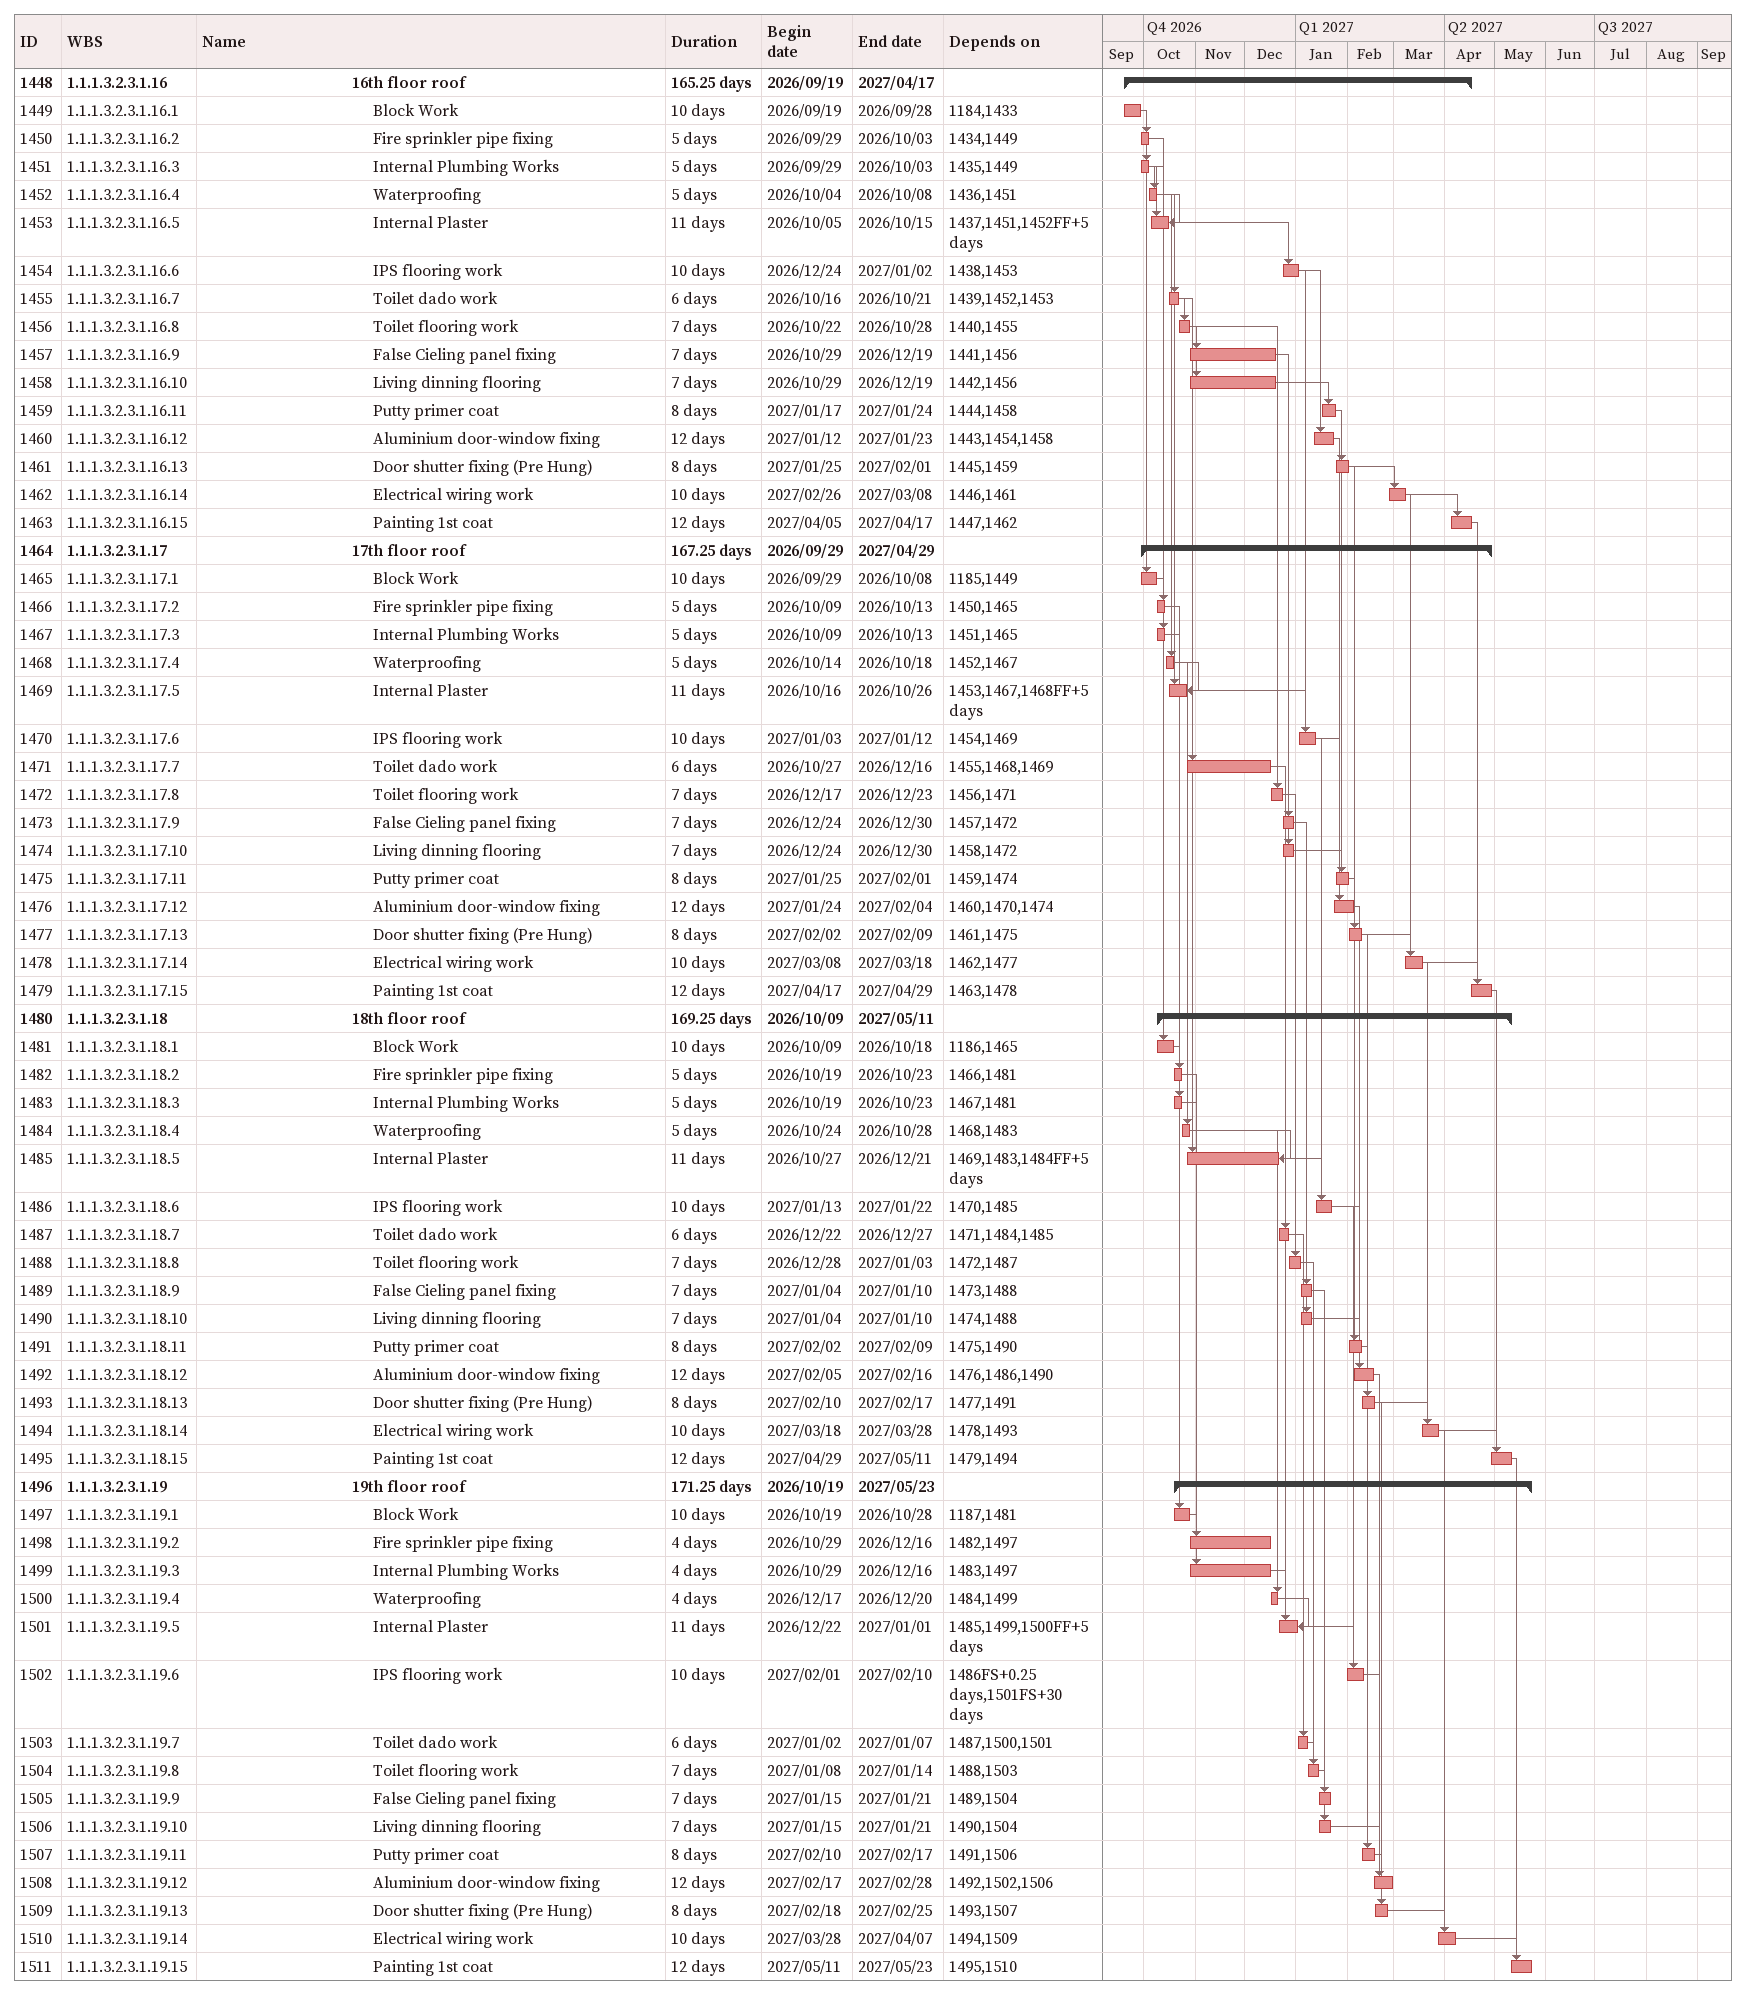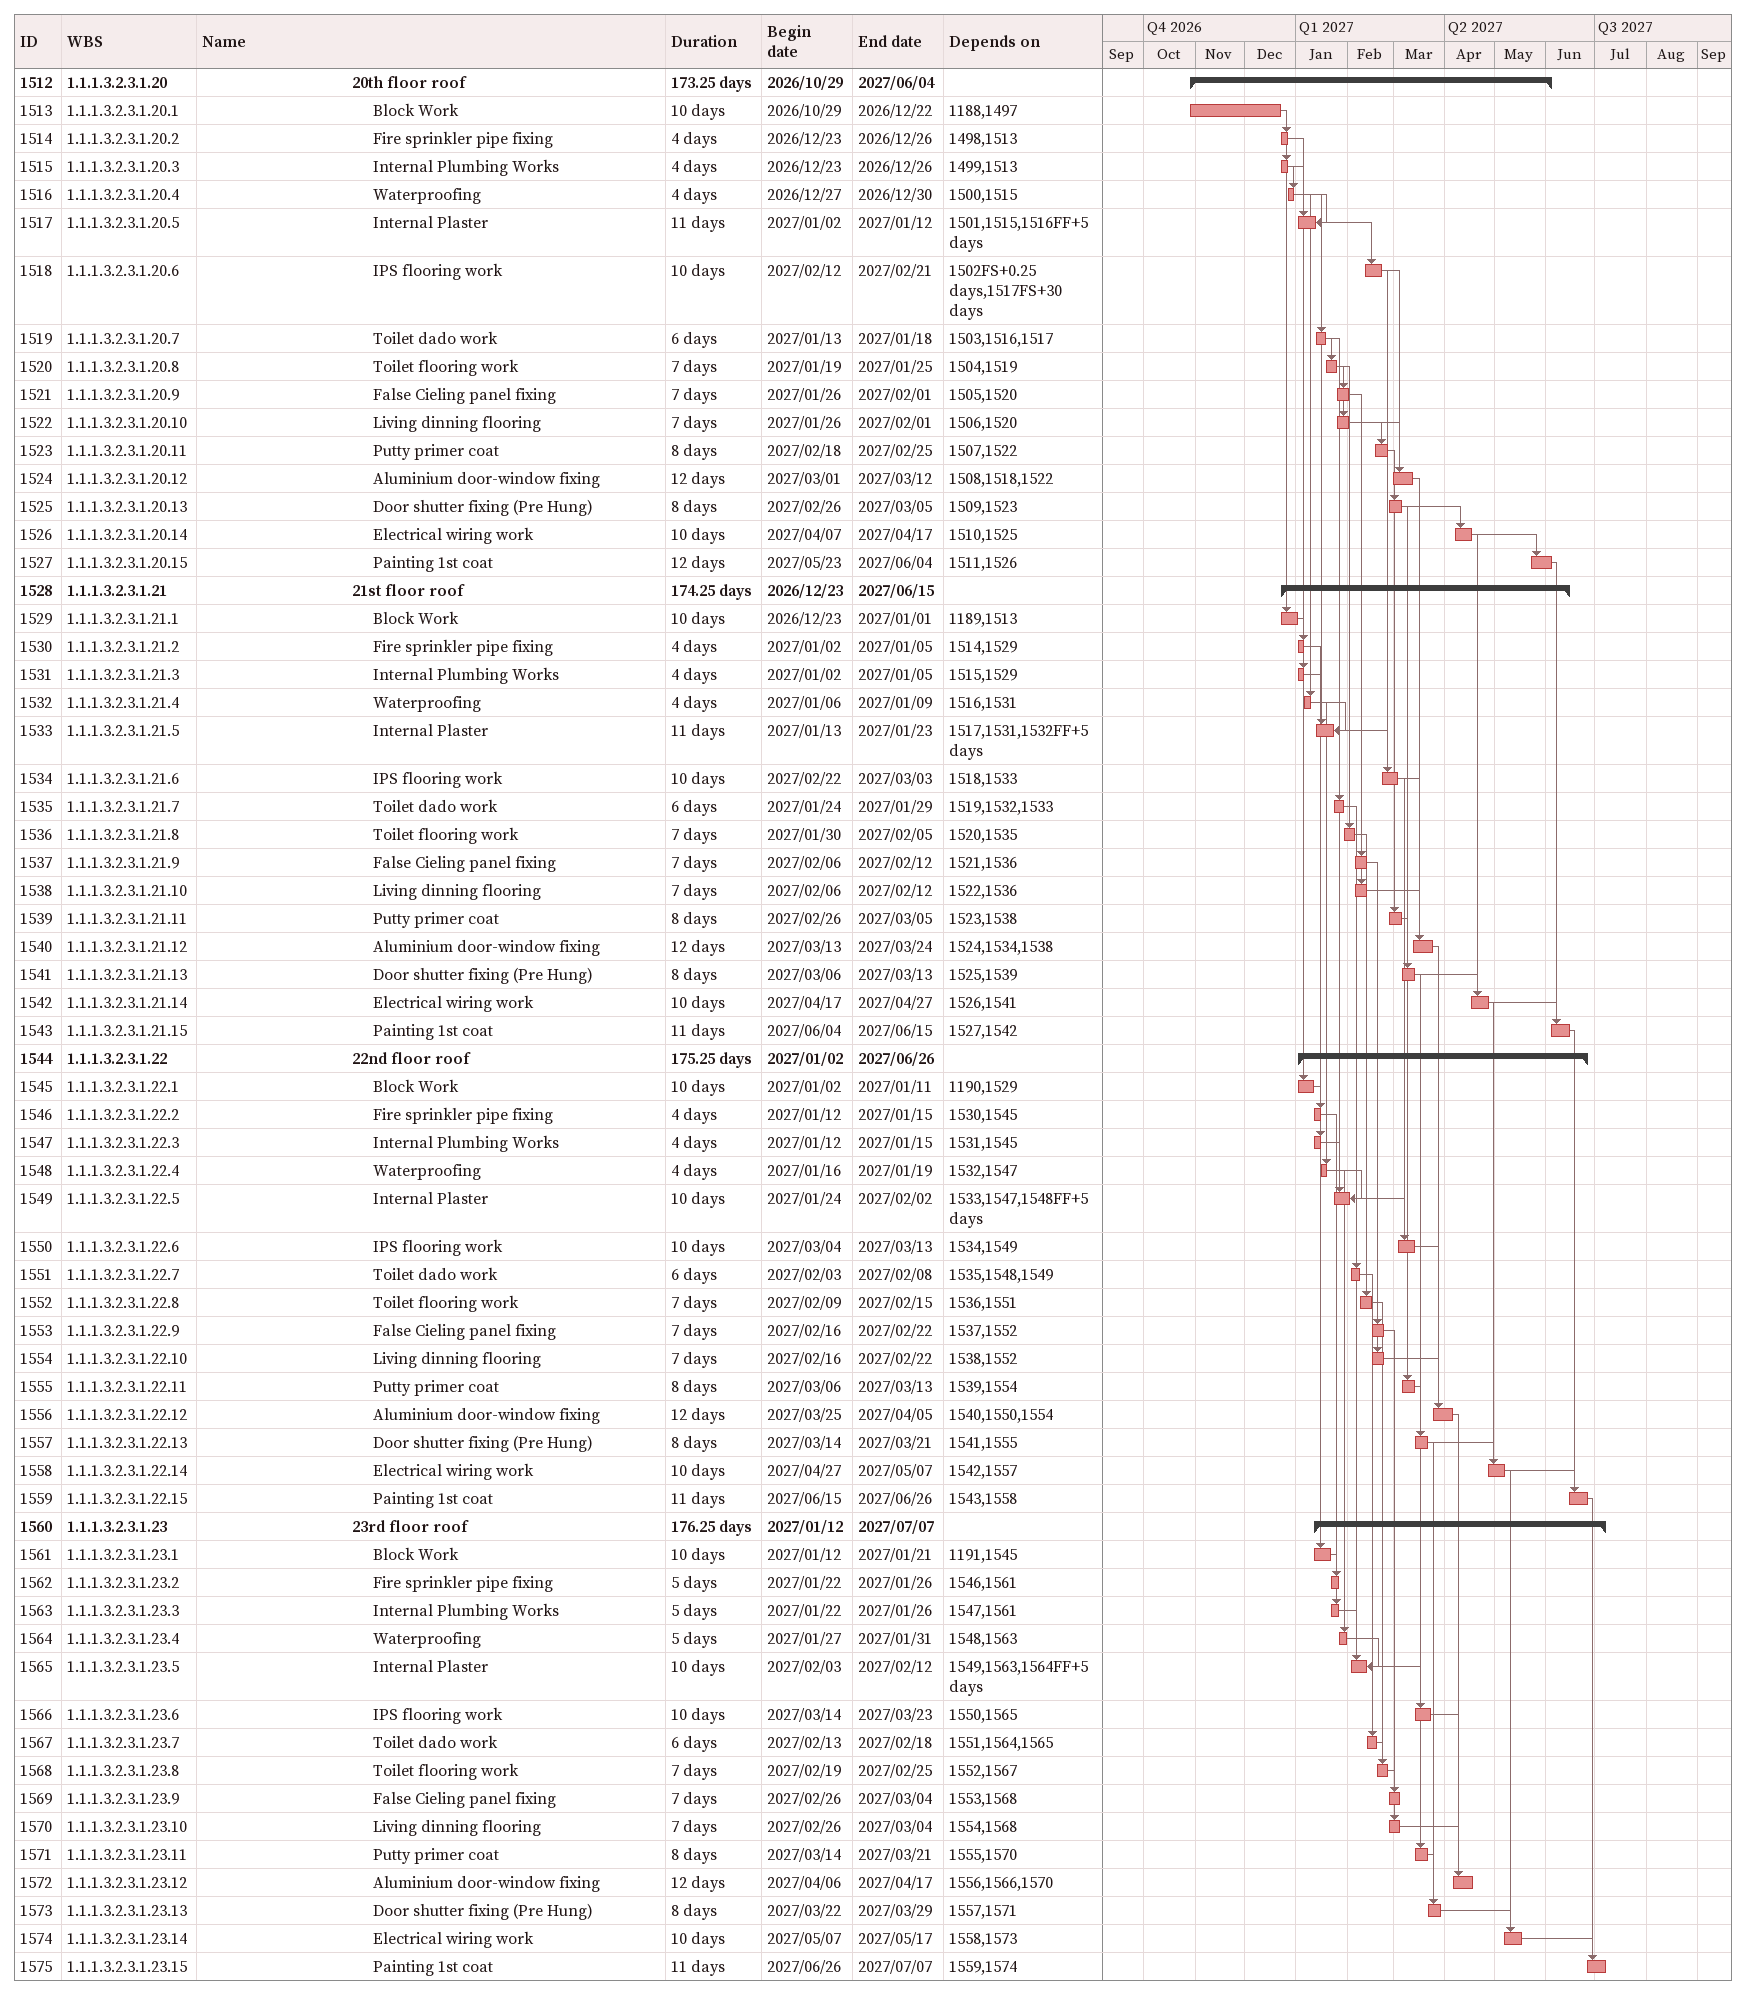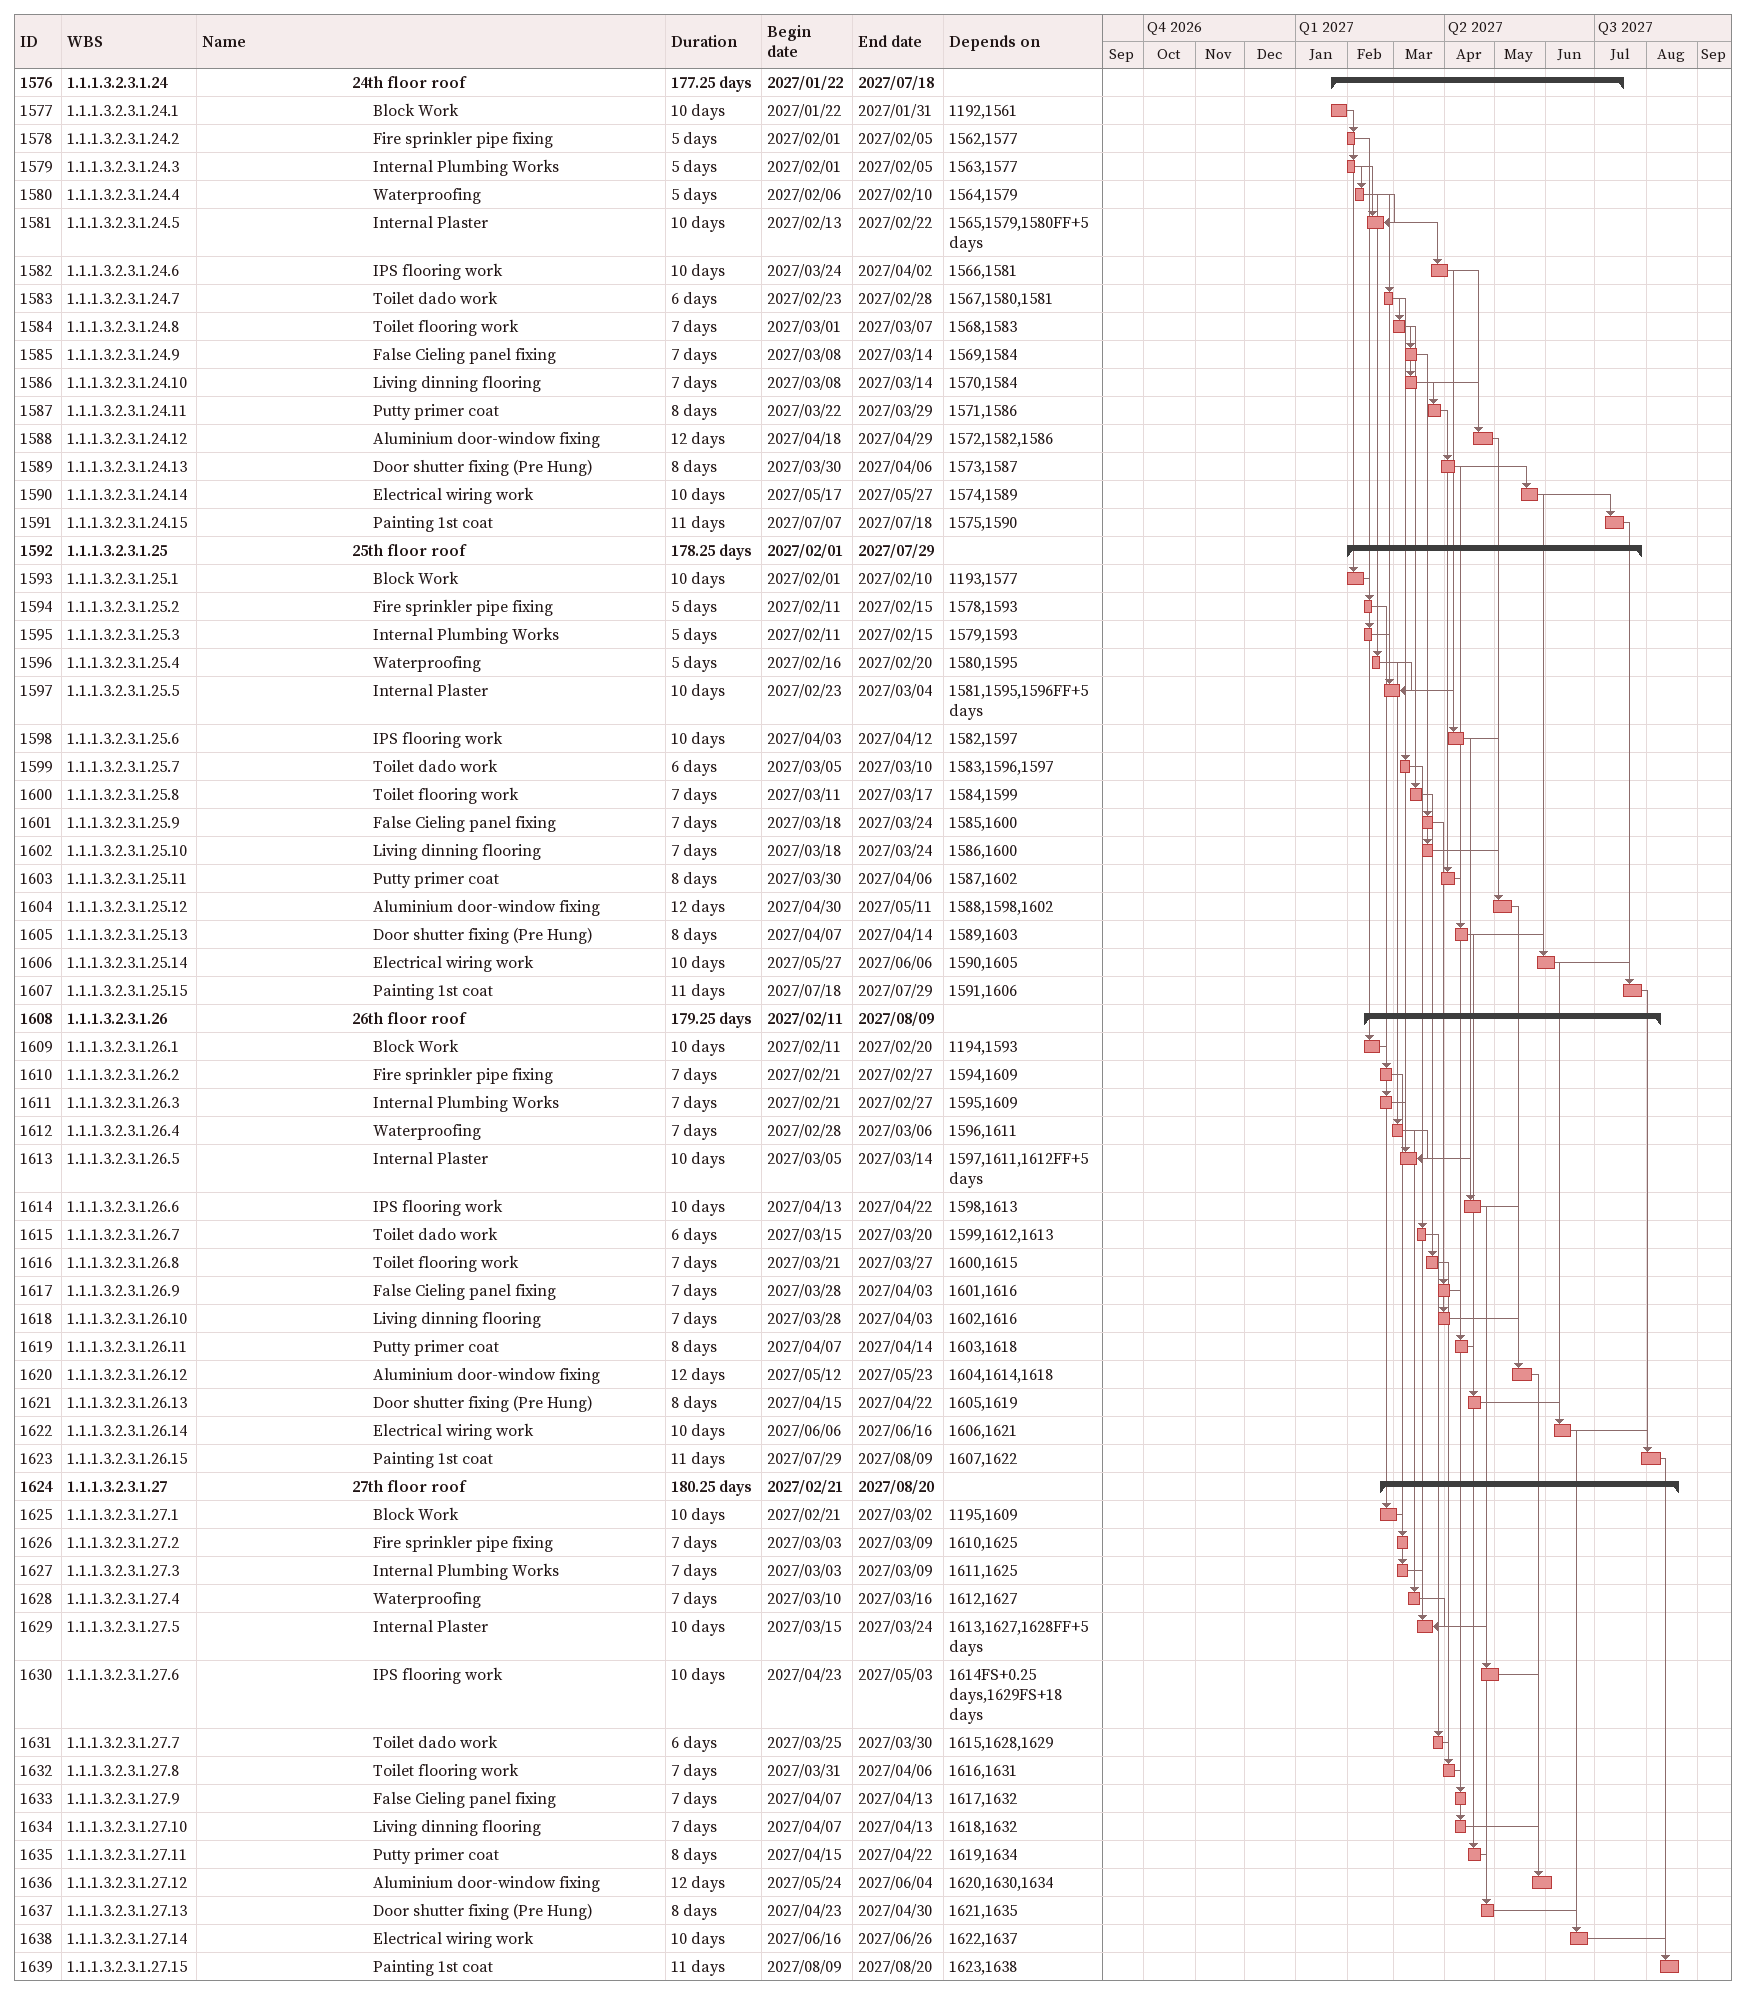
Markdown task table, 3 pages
| ID | WBS | Task | Duration | Start | Finish | Predecessors |
|---|---|---|---|---|---|---|
| 1448 | 1.1.1.3.2.3.1.16 | **16th floor roof** | 165.25d | 2026-09-19 | 2027-04-17 |  |
| 1449 | 1.1.1.3.2.3.1.16.1 | Block Work | 10d | 2026-09-19 | 2026-09-28 | 1184, 1433 |
| 1450 | 1.1.1.3.2.3.1.16.2 | Fire sprinkler pipe fixing | 5d | 2026-09-29 | 2026-10-03 | 1434, 1449 |
| 1451 | 1.1.1.3.2.3.1.16.3 | Internal Plumbing Works | 5d | 2026-09-29 | 2026-10-03 | 1435, 1449 |
| 1452 | 1.1.1.3.2.3.1.16.4 | Waterproofing | 5d | 2026-10-04 | 2026-10-08 | 1436, 1451 |
| 1453 | 1.1.1.3.2.3.1.16.5 | Internal Plaster | 11d | 2026-10-05 | 2026-10-15 | 1437, 1451, 1452FF+5d |
| 1454 | 1.1.1.3.2.3.1.16.6 | IPS flooring work | 10d | 2026-12-24 | 2027-01-02 | 1438, 1453 |
| 1455 | 1.1.1.3.2.3.1.16.7 | Toilet dado work | 6d | 2026-10-16 | 2026-10-21 | 1439, 1452, 1453 |
| 1456 | 1.1.1.3.2.3.1.16.8 | Toilet flooring work | 7d | 2026-10-22 | 2026-10-28 | 1440, 1455 |
| 1457 | 1.1.1.3.2.3.1.16.9 | False Cieling panel fixing | 7d | 2026-10-29 | 2026-12-19 | 1441, 1456 |
| 1458 | 1.1.1.3.2.3.1.16.10 | Living dinning flooring | 7d | 2026-10-29 | 2026-12-19 | 1442, 1456 |
| 1459 | 1.1.1.3.2.3.1.16.11 | Putty primer coat | 8d | 2027-01-17 | 2027-01-24 | 1444, 1458 |
| 1460 | 1.1.1.3.2.3.1.16.12 | Aluminium door-window fixing | 12d | 2027-01-12 | 2027-01-23 | 1443, 1454, 1458 |
| 1461 | 1.1.1.3.2.3.1.16.13 | Door shutter fixing (Pre Hung) | 8d | 2027-01-25 | 2027-02-01 | 1445, 1459 |
| 1462 | 1.1.1.3.2.3.1.16.14 | Electrical wiring work | 10d | 2027-02-26 | 2027-03-08 | 1446, 1461 |
| 1463 | 1.1.1.3.2.3.1.16.15 | Painting 1st coat | 12d | 2027-04-05 | 2027-04-17 | 1447, 1462 |
| 1464 | 1.1.1.3.2.3.1.17 | **17th floor roof** | 167.25d | 2026-09-29 | 2027-04-29 |  |
| 1465 | 1.1.1.3.2.3.1.17.1 | Block Work | 10d | 2026-09-29 | 2026-10-08 | 1185, 1449 |
| 1466 | 1.1.1.3.2.3.1.17.2 | Fire sprinkler pipe fixing | 5d | 2026-10-09 | 2026-10-13 | 1450, 1465 |
| 1467 | 1.1.1.3.2.3.1.17.3 | Internal Plumbing Works | 5d | 2026-10-09 | 2026-10-13 | 1451, 1465 |
| 1468 | 1.1.1.3.2.3.1.17.4 | Waterproofing | 5d | 2026-10-14 | 2026-10-18 | 1452, 1467 |
| 1469 | 1.1.1.3.2.3.1.17.5 | Internal Plaster | 11d | 2026-10-16 | 2026-10-26 | 1453, 1467, 1468FF+5d |
| 1470 | 1.1.1.3.2.3.1.17.6 | IPS flooring work | 10d | 2027-01-03 | 2027-01-12 | 1454, 1469 |
| 1471 | 1.1.1.3.2.3.1.17.7 | Toilet dado work | 6d | 2026-10-27 | 2026-12-16 | 1455, 1468, 1469 |
| 1472 | 1.1.1.3.2.3.1.17.8 | Toilet flooring work | 7d | 2026-12-17 | 2026-12-23 | 1456, 1471 |
| 1473 | 1.1.1.3.2.3.1.17.9 | False Cieling panel fixing | 7d | 2026-12-24 | 2026-12-30 | 1457, 1472 |
| 1474 | 1.1.1.3.2.3.1.17.10 | Living dinning flooring | 7d | 2026-12-24 | 2026-12-30 | 1458, 1472 |
| 1475 | 1.1.1.3.2.3.1.17.11 | Putty primer coat | 8d | 2027-01-25 | 2027-02-01 | 1459, 1474 |
| 1476 | 1.1.1.3.2.3.1.17.12 | Aluminium door-window fixing | 12d | 2027-01-24 | 2027-02-04 | 1460, 1470, 1474 |
| 1477 | 1.1.1.3.2.3.1.17.13 | Door shutter fixing (Pre Hung) | 8d | 2027-02-02 | 2027-02-09 | 1461, 1475 |
| 1478 | 1.1.1.3.2.3.1.17.14 | Electrical wiring work | 10d | 2027-03-08 | 2027-03-18 | 1462, 1477 |
| 1479 | 1.1.1.3.2.3.1.17.15 | Painting 1st coat | 12d | 2027-04-17 | 2027-04-29 | 1463, 1478 |
| 1480 | 1.1.1.3.2.3.1.18 | **18th floor roof** | 169.25d | 2026-10-09 | 2027-05-11 |  |
| 1481 | 1.1.1.3.2.3.1.18.1 | Block Work | 10d | 2026-10-09 | 2026-10-18 | 1186, 1465 |
| 1482 | 1.1.1.3.2.3.1.18.2 | Fire sprinkler pipe fixing | 5d | 2026-10-19 | 2026-10-23 | 1466, 1481 |
| 1483 | 1.1.1.3.2.3.1.18.3 | Internal Plumbing Works | 5d | 2026-10-19 | 2026-10-23 | 1467, 1481 |
| 1484 | 1.1.1.3.2.3.1.18.4 | Waterproofing | 5d | 2026-10-24 | 2026-10-28 | 1468, 1483 |
| 1485 | 1.1.1.3.2.3.1.18.5 | Internal Plaster | 11d | 2026-10-27 | 2026-12-21 | 1469, 1483, 1484FF+5d |
| 1486 | 1.1.1.3.2.3.1.18.6 | IPS flooring work | 10d | 2027-01-13 | 2027-01-22 | 1470, 1485 |
| 1487 | 1.1.1.3.2.3.1.18.7 | Toilet dado work | 6d | 2026-12-22 | 2026-12-27 | 1471, 1484, 1485 |
| 1488 | 1.1.1.3.2.3.1.18.8 | Toilet flooring work | 7d | 2026-12-28 | 2027-01-03 | 1472, 1487 |
| 1489 | 1.1.1.3.2.3.1.18.9 | False Cieling panel fixing | 7d | 2027-01-04 | 2027-01-10 | 1473, 1488 |
| 1490 | 1.1.1.3.2.3.1.18.10 | Living dinning flooring | 7d | 2027-01-04 | 2027-01-10 | 1474, 1488 |
| 1491 | 1.1.1.3.2.3.1.18.11 | Putty primer coat | 8d | 2027-02-02 | 2027-02-09 | 1475, 1490 |
| 1492 | 1.1.1.3.2.3.1.18.12 | Aluminium door-window fixing | 12d | 2027-02-05 | 2027-02-16 | 1476, 1486, 1490 |
| 1493 | 1.1.1.3.2.3.1.18.13 | Door shutter fixing (Pre Hung) | 8d | 2027-02-10 | 2027-02-17 | 1477, 1491 |
| 1494 | 1.1.1.3.2.3.1.18.14 | Electrical wiring work | 10d | 2027-03-18 | 2027-03-28 | 1478, 1493 |
| 1495 | 1.1.1.3.2.3.1.18.15 | Painting 1st coat | 12d | 2027-04-29 | 2027-05-11 | 1479, 1494 |
| 1496 | 1.1.1.3.2.3.1.19 | **19th floor roof** | 171.25d | 2026-10-19 | 2027-05-23 |  |
| 1497 | 1.1.1.3.2.3.1.19.1 | Block Work | 10d | 2026-10-19 | 2026-10-28 | 1187, 1481 |
| 1498 | 1.1.1.3.2.3.1.19.2 | Fire sprinkler pipe fixing | 4d | 2026-10-29 | 2026-12-16 | 1482, 1497 |
| 1499 | 1.1.1.3.2.3.1.19.3 | Internal Plumbing Works | 4d | 2026-10-29 | 2026-12-16 | 1483, 1497 |
| 1500 | 1.1.1.3.2.3.1.19.4 | Waterproofing | 4d | 2026-12-17 | 2026-12-20 | 1484, 1499 |
| 1501 | 1.1.1.3.2.3.1.19.5 | Internal Plaster | 11d | 2026-12-22 | 2027-01-01 | 1485, 1499, 1500FF+5d |
| 1502 | 1.1.1.3.2.3.1.19.6 | IPS flooring work | 10d | 2027-02-01 | 2027-02-10 | 1486FS+0.25d, 1501FS+30d |
| 1503 | 1.1.1.3.2.3.1.19.7 | Toilet dado work | 6d | 2027-01-02 | 2027-01-07 | 1487, 1500, 1501 |
| 1504 | 1.1.1.3.2.3.1.19.8 | Toilet flooring work | 7d | 2027-01-08 | 2027-01-14 | 1488, 1503 |
| 1505 | 1.1.1.3.2.3.1.19.9 | False Cieling panel fixing | 7d | 2027-01-15 | 2027-01-21 | 1489, 1504 |
| 1506 | 1.1.1.3.2.3.1.19.10 | Living dinning flooring | 7d | 2027-01-15 | 2027-01-21 | 1490, 1504 |
| 1507 | 1.1.1.3.2.3.1.19.11 | Putty primer coat | 8d | 2027-02-10 | 2027-02-17 | 1491, 1506 |
| 1508 | 1.1.1.3.2.3.1.19.12 | Aluminium door-window fixing | 12d | 2027-02-17 | 2027-02-28 | 1492, 1502, 1506 |
| 1509 | 1.1.1.3.2.3.1.19.13 | Door shutter fixing (Pre Hung) | 8d | 2027-02-18 | 2027-02-25 | 1493, 1507 |
| 1510 | 1.1.1.3.2.3.1.19.14 | Electrical wiring work | 10d | 2027-03-28 | 2027-04-07 | 1494, 1509 |
| 1511 | 1.1.1.3.2.3.1.19.15 | Painting 1st coat | 12d | 2027-05-11 | 2027-05-23 | 1495, 1510 |
| 1512 | 1.1.1.3.2.3.1.20 | **20th floor roof** | 173.25d | 2026-10-29 | 2027-06-04 |  |
| 1513 | 1.1.1.3.2.3.1.20.1 | Block Work | 10d | 2026-10-29 | 2026-12-22 | 1188, 1497 |
| 1514 | 1.1.1.3.2.3.1.20.2 | Fire sprinkler pipe fixing | 4d | 2026-12-23 | 2026-12-26 | 1498, 1513 |
| 1515 | 1.1.1.3.2.3.1.20.3 | Internal Plumbing Works | 4d | 2026-12-23 | 2026-12-26 | 1499, 1513 |
| 1516 | 1.1.1.3.2.3.1.20.4 | Waterproofing | 4d | 2026-12-27 | 2026-12-30 | 1500, 1515 |
| 1517 | 1.1.1.3.2.3.1.20.5 | Internal Plaster | 11d | 2027-01-02 | 2027-01-12 | 1501, 1515, 1516FF+5d |
| 1518 | 1.1.1.3.2.3.1.20.6 | IPS flooring work | 10d | 2027-02-12 | 2027-02-21 | 1502FS+0.25d, 1517FS+30d |
| 1519 | 1.1.1.3.2.3.1.20.7 | Toilet dado work | 6d | 2027-01-13 | 2027-01-18 | 1503, 1516, 1517 |
| 1520 | 1.1.1.3.2.3.1.20.8 | Toilet flooring work | 7d | 2027-01-19 | 2027-01-25 | 1504, 1519 |
| 1521 | 1.1.1.3.2.3.1.20.9 | False Cieling panel fixing | 7d | 2027-01-26 | 2027-02-01 | 1505, 1520 |
| 1522 | 1.1.1.3.2.3.1.20.10 | Living dinning flooring | 7d | 2027-01-26 | 2027-02-01 | 1506, 1520 |
| 1523 | 1.1.1.3.2.3.1.20.11 | Putty primer coat | 8d | 2027-02-18 | 2027-02-25 | 1507, 1522 |
| 1524 | 1.1.1.3.2.3.1.20.12 | Aluminium door-window fixing | 12d | 2027-03-01 | 2027-03-12 | 1508, 1518, 1522 |
| 1525 | 1.1.1.3.2.3.1.20.13 | Door shutter fixing (Pre Hung) | 8d | 2027-02-26 | 2027-03-05 | 1509, 1523 |
| 1526 | 1.1.1.3.2.3.1.20.14 | Electrical wiring work | 10d | 2027-04-07 | 2027-04-17 | 1510, 1525 |
| 1527 | 1.1.1.3.2.3.1.20.15 | Painting 1st coat | 12d | 2027-05-23 | 2027-06-04 | 1511, 1526 |
| 1528 | 1.1.1.3.2.3.1.21 | **21st floor roof** | 174.25d | 2026-12-23 | 2027-06-15 |  |
| 1529 | 1.1.1.3.2.3.1.21.1 | Block Work | 10d | 2026-12-23 | 2027-01-01 | 1189, 1513 |
| 1530 | 1.1.1.3.2.3.1.21.2 | Fire sprinkler pipe fixing | 4d | 2027-01-02 | 2027-01-05 | 1514, 1529 |
| 1531 | 1.1.1.3.2.3.1.21.3 | Internal Plumbing Works | 4d | 2027-01-02 | 2027-01-05 | 1515, 1529 |
| 1532 | 1.1.1.3.2.3.1.21.4 | Waterproofing | 4d | 2027-01-06 | 2027-01-09 | 1516, 1531 |
| 1533 | 1.1.1.3.2.3.1.21.5 | Internal Plaster | 11d | 2027-01-13 | 2027-01-23 | 1517, 1531, 1532FF+5d |
| 1534 | 1.1.1.3.2.3.1.21.6 | IPS flooring work | 10d | 2027-02-22 | 2027-03-03 | 1518, 1533 |
| 1535 | 1.1.1.3.2.3.1.21.7 | Toilet dado work | 6d | 2027-01-24 | 2027-01-29 | 1519, 1532, 1533 |
| 1536 | 1.1.1.3.2.3.1.21.8 | Toilet flooring work | 7d | 2027-01-30 | 2027-02-05 | 1520, 1535 |
| 1537 | 1.1.1.3.2.3.1.21.9 | False Cieling panel fixing | 7d | 2027-02-06 | 2027-02-12 | 1521, 1536 |
| 1538 | 1.1.1.3.2.3.1.21.10 | Living dinning flooring | 7d | 2027-02-06 | 2027-02-12 | 1522, 1536 |
| 1539 | 1.1.1.3.2.3.1.21.11 | Putty primer coat | 8d | 2027-02-26 | 2027-03-05 | 1523, 1538 |
| 1540 | 1.1.1.3.2.3.1.21.12 | Aluminium door-window fixing | 12d | 2027-03-13 | 2027-03-24 | 1524, 1534, 1538 |
| 1541 | 1.1.1.3.2.3.1.21.13 | Door shutter fixing (Pre Hung) | 8d | 2027-03-06 | 2027-03-13 | 1525, 1539 |
| 1542 | 1.1.1.3.2.3.1.21.14 | Electrical wiring work | 10d | 2027-04-17 | 2027-04-27 | 1526, 1541 |
| 1543 | 1.1.1.3.2.3.1.21.15 | Painting 1st coat | 11d | 2027-06-04 | 2027-06-15 | 1527, 1542 |
| 1544 | 1.1.1.3.2.3.1.22 | **22nd floor roof** | 175.25d | 2027-01-02 | 2027-06-26 |  |
| 1545 | 1.1.1.3.2.3.1.22.1 | Block Work | 10d | 2027-01-02 | 2027-01-11 | 1190, 1529 |
| 1546 | 1.1.1.3.2.3.1.22.2 | Fire sprinkler pipe fixing | 4d | 2027-01-12 | 2027-01-15 | 1530, 1545 |
| 1547 | 1.1.1.3.2.3.1.22.3 | Internal Plumbing Works | 4d | 2027-01-12 | 2027-01-15 | 1531, 1545 |
| 1548 | 1.1.1.3.2.3.1.22.4 | Waterproofing | 4d | 2027-01-16 | 2027-01-19 | 1532, 1547 |
| 1549 | 1.1.1.3.2.3.1.22.5 | Internal Plaster | 10d | 2027-01-24 | 2027-02-02 | 1533, 1547, 1548FF+5d |
| 1550 | 1.1.1.3.2.3.1.22.6 | IPS flooring work | 10d | 2027-03-04 | 2027-03-13 | 1534, 1549 |
| 1551 | 1.1.1.3.2.3.1.22.7 | Toilet dado work | 6d | 2027-02-03 | 2027-02-08 | 1535, 1548, 1549 |
| 1552 | 1.1.1.3.2.3.1.22.8 | Toilet flooring work | 7d | 2027-02-09 | 2027-02-15 | 1536, 1551 |
| 1553 | 1.1.1.3.2.3.1.22.9 | False Cieling panel fixing | 7d | 2027-02-16 | 2027-02-22 | 1537, 1552 |
| 1554 | 1.1.1.3.2.3.1.22.10 | Living dinning flooring | 7d | 2027-02-16 | 2027-02-22 | 1538, 1552 |
| 1555 | 1.1.1.3.2.3.1.22.11 | Putty primer coat | 8d | 2027-03-06 | 2027-03-13 | 1539, 1554 |
| 1556 | 1.1.1.3.2.3.1.22.12 | Aluminium door-window fixing | 12d | 2027-03-25 | 2027-04-05 | 1540, 1550, 1554 |
| 1557 | 1.1.1.3.2.3.1.22.13 | Door shutter fixing (Pre Hung) | 8d | 2027-03-14 | 2027-03-21 | 1541, 1555 |
| 1558 | 1.1.1.3.2.3.1.22.14 | Electrical wiring work | 10d | 2027-04-27 | 2027-05-07 | 1542, 1557 |
| 1559 | 1.1.1.3.2.3.1.22.15 | Painting 1st coat | 11d | 2027-06-15 | 2027-06-26 | 1543, 1558 |
| 1560 | 1.1.1.3.2.3.1.23 | **23rd floor roof** | 176.25d | 2027-01-12 | 2027-07-07 |  |
| 1561 | 1.1.1.3.2.3.1.23.1 | Block Work | 10d | 2027-01-12 | 2027-01-21 | 1191, 1545 |
| 1562 | 1.1.1.3.2.3.1.23.2 | Fire sprinkler pipe fixing | 5d | 2027-01-22 | 2027-01-26 | 1546, 1561 |
| 1563 | 1.1.1.3.2.3.1.23.3 | Internal Plumbing Works | 5d | 2027-01-22 | 2027-01-26 | 1547, 1561 |
| 1564 | 1.1.1.3.2.3.1.23.4 | Waterproofing | 5d | 2027-01-27 | 2027-01-31 | 1548, 1563 |
| 1565 | 1.1.1.3.2.3.1.23.5 | Internal Plaster | 10d | 2027-02-03 | 2027-02-12 | 1549, 1563, 1564FF+5d |
| 1566 | 1.1.1.3.2.3.1.23.6 | IPS flooring work | 10d | 2027-03-14 | 2027-03-23 | 1550, 1565 |
| 1567 | 1.1.1.3.2.3.1.23.7 | Toilet dado work | 6d | 2027-02-13 | 2027-02-18 | 1551, 1564, 1565 |
| 1568 | 1.1.1.3.2.3.1.23.8 | Toilet flooring work | 7d | 2027-02-19 | 2027-02-25 | 1552, 1567 |
| 1569 | 1.1.1.3.2.3.1.23.9 | False Cieling panel fixing | 7d | 2027-02-26 | 2027-03-04 | 1553, 1568 |
| 1570 | 1.1.1.3.2.3.1.23.10 | Living dinning flooring | 7d | 2027-02-26 | 2027-03-04 | 1554, 1568 |
| 1571 | 1.1.1.3.2.3.1.23.11 | Putty primer coat | 8d | 2027-03-14 | 2027-03-21 | 1555, 1570 |
| 1572 | 1.1.1.3.2.3.1.23.12 | Aluminium door-window fixing | 12d | 2027-04-06 | 2027-04-17 | 1556, 1566, 1570 |
| 1573 | 1.1.1.3.2.3.1.23.13 | Door shutter fixing (Pre Hung) | 8d | 2027-03-22 | 2027-03-29 | 1557, 1571 |
| 1574 | 1.1.1.3.2.3.1.23.14 | Electrical wiring work | 10d | 2027-05-07 | 2027-05-17 | 1558, 1573 |
| 1575 | 1.1.1.3.2.3.1.23.15 | Painting 1st coat | 11d | 2027-06-26 | 2027-07-07 | 1559, 1574 |
| 1576 | 1.1.1.3.2.3.1.24 | **24th floor roof** | 177.25d | 2027-01-22 | 2027-07-18 |  |
| 1577 | 1.1.1.3.2.3.1.24.1 | Block Work | 10d | 2027-01-22 | 2027-01-31 | 1192, 1561 |
| 1578 | 1.1.1.3.2.3.1.24.2 | Fire sprinkler pipe fixing | 5d | 2027-02-01 | 2027-02-05 | 1562, 1577 |
| 1579 | 1.1.1.3.2.3.1.24.3 | Internal Plumbing Works | 5d | 2027-02-01 | 2027-02-05 | 1563, 1577 |
| 1580 | 1.1.1.3.2.3.1.24.4 | Waterproofing | 5d | 2027-02-06 | 2027-02-10 | 1564, 1579 |
| 1581 | 1.1.1.3.2.3.1.24.5 | Internal Plaster | 10d | 2027-02-13 | 2027-02-22 | 1565, 1579, 1580FF+5d |
| 1582 | 1.1.1.3.2.3.1.24.6 | IPS flooring work | 10d | 2027-03-24 | 2027-04-02 | 1566, 1581 |
| 1583 | 1.1.1.3.2.3.1.24.7 | Toilet dado work | 6d | 2027-02-23 | 2027-02-28 | 1567, 1580, 1581 |
| 1584 | 1.1.1.3.2.3.1.24.8 | Toilet flooring work | 7d | 2027-03-01 | 2027-03-07 | 1568, 1583 |
| 1585 | 1.1.1.3.2.3.1.24.9 | False Cieling panel fixing | 7d | 2027-03-08 | 2027-03-14 | 1569, 1584 |
| 1586 | 1.1.1.3.2.3.1.24.10 | Living dinning flooring | 7d | 2027-03-08 | 2027-03-14 | 1570, 1584 |
| 1587 | 1.1.1.3.2.3.1.24.11 | Putty primer coat | 8d | 2027-03-22 | 2027-03-29 | 1571, 1586 |
| 1588 | 1.1.1.3.2.3.1.24.12 | Aluminium door-window fixing | 12d | 2027-04-18 | 2027-04-29 | 1572, 1582, 1586 |
| 1589 | 1.1.1.3.2.3.1.24.13 | Door shutter fixing (Pre Hung) | 8d | 2027-03-30 | 2027-04-06 | 1573, 1587 |
| 1590 | 1.1.1.3.2.3.1.24.14 | Electrical wiring work | 10d | 2027-05-17 | 2027-05-27 | 1574, 1589 |
| 1591 | 1.1.1.3.2.3.1.24.15 | Painting 1st coat | 11d | 2027-07-07 | 2027-07-18 | 1575, 1590 |
| 1592 | 1.1.1.3.2.3.1.25 | **25th floor roof** | 178.25d | 2027-02-01 | 2027-07-29 |  |
| 1593 | 1.1.1.3.2.3.1.25.1 | Block Work | 10d | 2027-02-01 | 2027-02-10 | 1193, 1577 |
| 1594 | 1.1.1.3.2.3.1.25.2 | Fire sprinkler pipe fixing | 5d | 2027-02-11 | 2027-02-15 | 1578, 1593 |
| 1595 | 1.1.1.3.2.3.1.25.3 | Internal Plumbing Works | 5d | 2027-02-11 | 2027-02-15 | 1579, 1593 |
| 1596 | 1.1.1.3.2.3.1.25.4 | Waterproofing | 5d | 2027-02-16 | 2027-02-20 | 1580, 1595 |
| 1597 | 1.1.1.3.2.3.1.25.5 | Internal Plaster | 10d | 2027-02-23 | 2027-03-04 | 1581, 1595, 1596FF+5d |
| 1598 | 1.1.1.3.2.3.1.25.6 | IPS flooring work | 10d | 2027-04-03 | 2027-04-12 | 1582, 1597 |
| 1599 | 1.1.1.3.2.3.1.25.7 | Toilet dado work | 6d | 2027-03-05 | 2027-03-10 | 1583, 1596, 1597 |
| 1600 | 1.1.1.3.2.3.1.25.8 | Toilet flooring work | 7d | 2027-03-11 | 2027-03-17 | 1584, 1599 |
| 1601 | 1.1.1.3.2.3.1.25.9 | False Cieling panel fixing | 7d | 2027-03-18 | 2027-03-24 | 1585, 1600 |
| 1602 | 1.1.1.3.2.3.1.25.10 | Living dinning flooring | 7d | 2027-03-18 | 2027-03-24 | 1586, 1600 |
| 1603 | 1.1.1.3.2.3.1.25.11 | Putty primer coat | 8d | 2027-03-30 | 2027-04-06 | 1587, 1602 |
| 1604 | 1.1.1.3.2.3.1.25.12 | Aluminium door-window fixing | 12d | 2027-04-30 | 2027-05-11 | 1588, 1598, 1602 |
| 1605 | 1.1.1.3.2.3.1.25.13 | Door shutter fixing (Pre Hung) | 8d | 2027-04-07 | 2027-04-14 | 1589, 1603 |
| 1606 | 1.1.1.3.2.3.1.25.14 | Electrical wiring work | 10d | 2027-05-27 | 2027-06-06 | 1590, 1605 |
| 1607 | 1.1.1.3.2.3.1.25.15 | Painting 1st coat | 11d | 2027-07-18 | 2027-07-29 | 1591, 1606 |
| 1608 | 1.1.1.3.2.3.1.26 | **26th floor roof** | 179.25d | 2027-02-11 | 2027-08-09 |  |
| 1609 | 1.1.1.3.2.3.1.26.1 | Block Work | 10d | 2027-02-11 | 2027-02-20 | 1194, 1593 |
| 1610 | 1.1.1.3.2.3.1.26.2 | Fire sprinkler pipe fixing | 7d | 2027-02-21 | 2027-02-27 | 1594, 1609 |
| 1611 | 1.1.1.3.2.3.1.26.3 | Internal Plumbing Works | 7d | 2027-02-21 | 2027-02-27 | 1595, 1609 |
| 1612 | 1.1.1.3.2.3.1.26.4 | Waterproofing | 7d | 2027-02-28 | 2027-03-06 | 1596, 1611 |
| 1613 | 1.1.1.3.2.3.1.26.5 | Internal Plaster | 10d | 2027-03-05 | 2027-03-14 | 1597, 1611, 1612FF+5d |
| 1614 | 1.1.1.3.2.3.1.26.6 | IPS flooring work | 10d | 2027-04-13 | 2027-04-22 | 1598, 1613 |
| 1615 | 1.1.1.3.2.3.1.26.7 | Toilet dado work | 6d | 2027-03-15 | 2027-03-20 | 1599, 1612, 1613 |
| 1616 | 1.1.1.3.2.3.1.26.8 | Toilet flooring work | 7d | 2027-03-21 | 2027-03-27 | 1600, 1615 |
| 1617 | 1.1.1.3.2.3.1.26.9 | False Cieling panel fixing | 7d | 2027-03-28 | 2027-04-03 | 1601, 1616 |
| 1618 | 1.1.1.3.2.3.1.26.10 | Living dinning flooring | 7d | 2027-03-28 | 2027-04-03 | 1602, 1616 |
| 1619 | 1.1.1.3.2.3.1.26.11 | Putty primer coat | 8d | 2027-04-07 | 2027-04-14 | 1603, 1618 |
| 1620 | 1.1.1.3.2.3.1.26.12 | Aluminium door-window fixing | 12d | 2027-05-12 | 2027-05-23 | 1604, 1614, 1618 |
| 1621 | 1.1.1.3.2.3.1.26.13 | Door shutter fixing (Pre Hung) | 8d | 2027-04-15 | 2027-04-22 | 1605, 1619 |
| 1622 | 1.1.1.3.2.3.1.26.14 | Electrical wiring work | 10d | 2027-06-06 | 2027-06-16 | 1606, 1621 |
| 1623 | 1.1.1.3.2.3.1.26.15 | Painting 1st coat | 11d | 2027-07-29 | 2027-08-09 | 1607, 1622 |
| 1624 | 1.1.1.3.2.3.1.27 | **27th floor roof** | 180.25d | 2027-02-21 | 2027-08-20 |  |
| 1625 | 1.1.1.3.2.3.1.27.1 | Block Work | 10d | 2027-02-21 | 2027-03-02 | 1195, 1609 |
| 1626 | 1.1.1.3.2.3.1.27.2 | Fire sprinkler pipe fixing | 7d | 2027-03-03 | 2027-03-09 | 1610, 1625 |
| 1627 | 1.1.1.3.2.3.1.27.3 | Internal Plumbing Works | 7d | 2027-03-03 | 2027-03-09 | 1611, 1625 |
| 1628 | 1.1.1.3.2.3.1.27.4 | Waterproofing | 7d | 2027-03-10 | 2027-03-16 | 1612, 1627 |
| 1629 | 1.1.1.3.2.3.1.27.5 | Internal Plaster | 10d | 2027-03-15 | 2027-03-24 | 1613, 1627, 1628FF+5d |
| 1630 | 1.1.1.3.2.3.1.27.6 | IPS flooring work | 10d | 2027-04-23 | 2027-05-03 | 1614FS+0.25d, 1629FS+18d |
| 1631 | 1.1.1.3.2.3.1.27.7 | Toilet dado work | 6d | 2027-03-25 | 2027-03-30 | 1615, 1628, 1629 |
| 1632 | 1.1.1.3.2.3.1.27.8 | Toilet flooring work | 7d | 2027-03-31 | 2027-04-06 | 1616, 1631 |
| 1633 | 1.1.1.3.2.3.1.27.9 | False Cieling panel fixing | 7d | 2027-04-07 | 2027-04-13 | 1617, 1632 |
| 1634 | 1.1.1.3.2.3.1.27.10 | Living dinning flooring | 7d | 2027-04-07 | 2027-04-13 | 1618, 1632 |
| 1635 | 1.1.1.3.2.3.1.27.11 | Putty primer coat | 8d | 2027-04-15 | 2027-04-22 | 1619, 1634 |
| 1636 | 1.1.1.3.2.3.1.27.12 | Aluminium door-window fixing | 12d | 2027-05-24 | 2027-06-04 | 1620, 1630, 1634 |
| 1637 | 1.1.1.3.2.3.1.27.13 | Door shutter fixing (Pre Hung) | 8d | 2027-04-23 | 2027-04-30 | 1621, 1635 |
| 1638 | 1.1.1.3.2.3.1.27.14 | Electrical wiring work | 10d | 2027-06-16 | 2027-06-26 | 1622, 1637 |
| 1639 | 1.1.1.3.2.3.1.27.15 | Painting 1st coat | 11d | 2027-08-09 | 2027-08-20 | 1623, 1638 |
